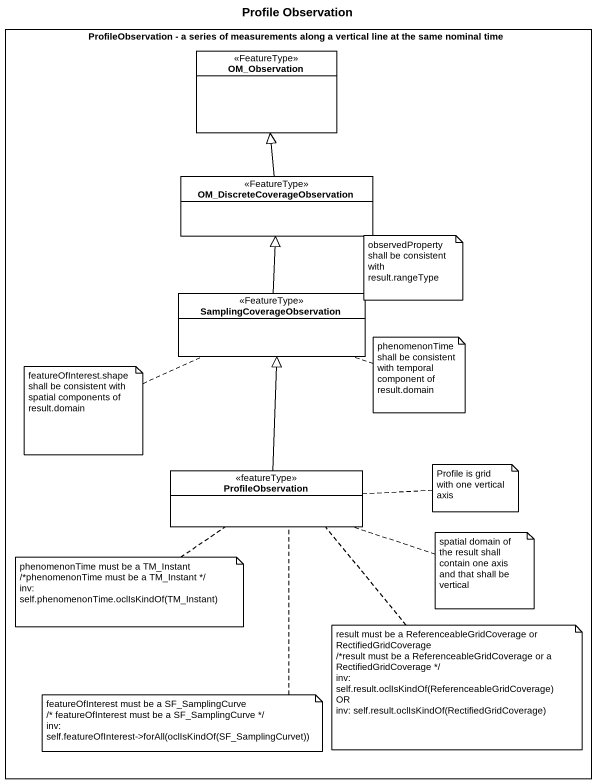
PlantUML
@startuml
title Profile Observation
hide circle
hide empty members
rectangle "ProfileObservation - a series of measurements along a vertical line at the same nominal time" as ProfileObservation_a_series {
  class OM_Observation <<FeatureType>> #FFFFFF
  class "OM_DiscreteCoverageObservation" as OM_DiscreteCoverageObservati <<FeatureType>>
  class SamplingCoverageObservation <<FeatureType>>
  class ProfileObservation <<featureType>> #FFFFFF
}
OM_DiscreteCoverageObservati -up-|> OM_Observation
SamplingCoverageObservation -up-|> OM_DiscreteCoverageObservati
ProfileObservation -up-|> SamplingCoverageObservation
note right of SamplingCoverageObservation : observedProperty shall be consistent with result.rangeType
note right of SamplingCoverageObservation : phenomenonTime shall be consistent with temporal component of result.domain
note left of SamplingCoverageObservation : featureOfInterest.shape shall be consistent with spatial components of result.domain
note right of ProfileObservation : Profile is grid with one vertical axis
note right of ProfileObservation : spatial domain of the result shall contain one axis and that shall be vertical
note bottom of ProfileObservation
  phenomenonTime must be a TM_Instant
  /*phenomenonTime must be a TM_Instant */
  inv: self.phenomenonTime.oclIsKindOf(TM_Instant)
end note
note bottom of ProfileObservation
  result must be a ReferenceableGridCoverage or RectifiedGridCoverage
  /*result must be a ReferenceableGridCoverage or a RectifiedGridCoverage */
  inv: self.result.oclIsKindOf(ReferenceableGridCoverage)
  OR
  inv: self.result.oclIsKindOf(RectifiedGridCoverage)
end note
note bottom of ProfileObservation
  featureOfInterest must be a SF_SamplingCurve
  /* featureOfInterest must be a SF_SamplingCurve */
  inv: self.featureOfInterest->forAll(oclIsKindOf(SF_SamplingCurvet))
end note
@enduml
